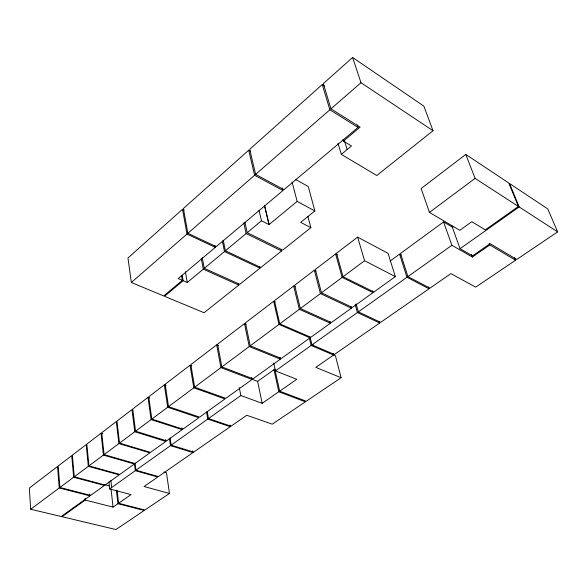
<?xml version="1.0" encoding="UTF-8"?>
<svg xmlns="http://www.w3.org/2000/svg" width="587" height="587" viewBox="0 0 587 587"><rect width="100%" height="100%" fill="white"/><g stroke="black" fill="none" stroke-linecap="round" stroke-linejoin="round"><path stroke-width="0.88" d="M184.164 210.08L182.52 209.28L127.966 257.979L131.334 282.479L163.7 295.943L182.337 280.351L181.566 275.861M250.319 151.086L248.719 150.199L183.393 208.502L187.869 233.303L216.221 246.621L282.941 190.54L282.274 187.884M324.501 86.01L322.248 84.557L249.71 149.311L255.624 174.368L283.961 189.682L358.011 127.438L357.19 124.855M352.611 57.46L323.327 83.596L330.965 108.83L360.095 127.13L343.446 141.1L351.459 145.972L341.333 154.388L376.795 175.52L433.015 130.732L423.858 106.13L352.611 57.46L360.983 82.723L433.015 130.732M131.334 282.479L186.982 234.074L182.52 209.28M187.869 233.303L254.604 175.256L248.719 150.199M255.624 174.368L329.865 109.791L322.248 84.557M330.965 108.83L360.983 82.723M214.981 245.623L215.326 247.369L178.213 278.568L182.337 280.351M182.241 275.325L183.166 280.711L164.529 296.288L204.078 312.739L238.784 285.084L238.41 283.316M183.166 280.711L187.268 282.486L203.285 269.169L201.268 258.368M259.593 266.403L259.99 268.178L239.775 284.291L204.276 268.34L224.491 251.537L222.37 241.074M281.195 249.226L281.613 250.95L260.885 267.474L225.386 250.788L246.136 233.538L243.825 223.038M307.889 216.405L310.868 227.661L282.677 250.106L247.2 232.657L261.472 220.785L259.028 210.256M261.472 220.785L269 224.601L297.139 201.422L292.113 182.087M295.51 179.461L308.248 186.512L314.852 210.924L300.683 222.356L310.868 227.661M102.82 433.756L101.074 433.228L86.817 444.117L88.953 465.865L119.829 474.435L134.357 464.001L103.415 455.101L88.953 465.865M149.729 397.913L148.027 397.333L132.728 409.029L135.56 431.174L166.605 440.844L182.19 429.655L181.919 427.901M166.07 385.454L164.353 384.852L148.724 396.797L151.82 419.074L182.909 429.141L198.824 417.717L167.699 407.253L151.82 419.074M191.744 365.862L190.034 365.224L165.16 384.236L168.52 406.644L199.646 417.122L224.968 398.94L193.813 387.816L168.52 406.644M218.349 345.516L216.684 344.855L190.848 364.6L194.635 387.2L225.79 398.346L252.08 379.473L251.713 377.683M246.166 324.295L244.5 323.591L217.616 344.136L221.871 366.934L253.034 378.791L280.381 359.156L279.992 357.417M273.696 301.278L245.469 322.85L250.223 345.831L281.364 358.452L310.068 337.841L278.979 324.428L273.696 301.278L275.362 302.019M295.334 286.779L293.676 286.001L274.459 300.691L279.757 323.848L310.839 337.283L330.371 323.261L329.916 321.5M315.967 270.989L314.353 270.203L294.652 285.26L300.339 308.527L331.369 322.542L351.386 308.175L350.909 306.473M337.254 254.751L335.639 253.929L315.358 269.433L321.449 292.81L352.405 307.441L373.009 292.642L372.503 290.932M357.63 237.119L336.542 253.239L343.057 276.726L373.926 291.988L395.337 276.616L388.095 253.393L357.63 237.119L364.578 260.709L395.337 276.616M465.777 154.41L421.121 188.544L429.442 212.391L459.804 230.324L471.816 221.695L485.302 229.862L518.424 206.455L508.76 182.983L465.777 154.41L475.11 178.389L518.424 206.455M59.25 487.973L57.541 466.496L29.35 488.046L30.678 509.245L59.25 487.973L89.972 495.868L89.804 494.107M59.911 487.489L73.654 477.253L104.449 485.471L90.633 495.391L59.911 487.489L58.186 466.005L71.739 455.644L73.654 477.253M74.285 476.791L88.336 466.327L119.205 474.876L105.08 485.016L74.285 476.791L72.355 455.174L86.208 444.586L88.336 466.327M104.082 454.609L118.897 443.581L149.89 452.848L135.017 463.525L104.082 454.609L101.727 432.729L116.314 421.569L118.897 443.581M134.783 431.753L131.965 409.609L116.938 421.092L119.528 443.112L134.783 431.753L165.835 441.402L165.571 439.582M135.56 431.174L151.101 419.61L182.19 429.655M194.635 387.2L220.917 367.638L252.08 379.473M221.871 366.934L249.24 346.565L280.381 359.156M250.223 345.831L278.979 324.428M279.757 323.848L299.341 309.268L330.371 323.261M300.339 308.527L320.421 293.581L351.386 308.175M321.449 292.81L342.14 277.409L373.009 292.642M343.057 276.726L364.578 260.709M429.442 212.391L475.11 178.389M390.047 261.083L399.578 254.12L401.141 254.963M452.973 227.477L443.581 221.937L400.503 253.437L407.914 276.602L429.978 288.136L450.904 273.615L475.675 287.146L515.591 260.239L514.586 257.7M89.972 495.868L61.217 516.516L30.678 509.245M165.835 441.402L150.529 452.394L119.528 443.112M85.21 500.058L62.009 516.707L115.947 529.54L144.226 510.47L117.921 503.727L113.049 507.109L85.21 500.058L85.049 498.304M251.72 379.129L257.634 381.374L273.975 369.715L275.67 370.382M108.896 481.883L109.659 488.942L135.311 470.679L157.749 477.033L144.064 486.528L169.445 493.469L166.488 472.755L163.883 472.007M135.076 463.077L135.971 470.209L170.479 445.643L192.976 452.584L192.69 450.801M170.105 437.917L171.169 445.144L207.769 419.089L230.295 426.69L229.979 424.951M208.48 418.582L240.831 395.55L262.176 403.32L278.796 391.771L305.387 401.824L272.229 424.174L246.775 415.258L231.007 426.199L208.48 418.582L207.262 411.553M273.762 363.133L275.464 370.896L311.161 345.479L333.585 355.025L315.784 367.367L341.106 377.734L306.238 401.244L279.676 391.184L274.841 369.128M311.99 344.892L357.432 312.541L379.708 323.011L334.407 354.453L311.99 344.892L310.061 337.048M358.371 311.873L406.967 277.277L429.038 288.789L380.647 322.366L358.371 311.873L356.14 303.941M407.914 276.602L451.902 245.285L472.403 257.025L489.815 244.933L515.591 260.239M460.061 248.675L519.172 206.947L557.65 231.88L516.721 259.476L490.123 243.649L472.572 255.859L460.061 248.675L451.667 225.415M279.676 391.184L296.802 379.29L275.464 370.896M117.151 490.6L118.581 503.264L131.04 494.614L109.659 488.942M192.976 452.584L158.409 476.571L135.971 470.209M230.295 426.69L193.673 452.107L171.169 445.144M169.445 493.469L144.886 510.03L118.581 503.264M103.884 484.51L109.05 485.889M332.917 354.709L335.426 355.773L341.106 377.734M203.285 269.169L238.784 285.084M224.491 251.537L259.99 268.178M186.982 234.074L215.326 247.369M246.136 233.538L281.613 250.95M297.139 201.422L314.852 210.924M254.604 175.256L282.941 190.54M329.865 109.791L358.011 127.438M557.65 231.88L547.744 208.899L509.501 183.482L519.172 206.947M489.176 243.275L489.815 244.933M471.464 254.465L472.403 257.025M443.581 221.937L451.902 245.285M428.473 287.094L429.038 288.789M399.578 254.12L406.967 277.277M344.518 140.997L347.137 149.568M342.925 139.383L343.446 141.1M337.987 143.257L341.333 154.388M379.202 321.272L379.708 323.011M355.208 304.609L357.432 312.541M335.639 253.929L342.14 277.409M314.353 270.203L320.421 293.581M333.137 353.301L333.585 355.025M313.443 344.892L313.876 346.638M309.239 337.642L311.161 345.479M293.676 286.001L299.341 309.268M264.546 205.267L269.11 224.513M264.443 205.355L269 224.601M244.882 222.15L247.2 232.657M273.975 369.715L278.796 391.771M257.634 381.374L262.176 403.32M244.5 323.591L249.24 346.565M223.258 240.332L225.386 250.788M239.276 387.559L240.831 395.55M202.258 257.539L204.276 268.34M216.684 344.855L220.917 367.638M185.389 271.722L187.268 282.486M206.558 412.067L207.769 419.089M190.034 365.224L193.813 387.816M164.353 384.852L167.699 407.253M169.408 438.416L170.479 445.643M148.027 397.333L151.101 419.61M134.423 463.547L135.311 470.679M116.395 490.16L117.921 503.727M110.87 480.467L111.647 487.526M111.068 489.059L113.049 507.109M101.074 433.228L103.415 455.101"/></g></svg>
